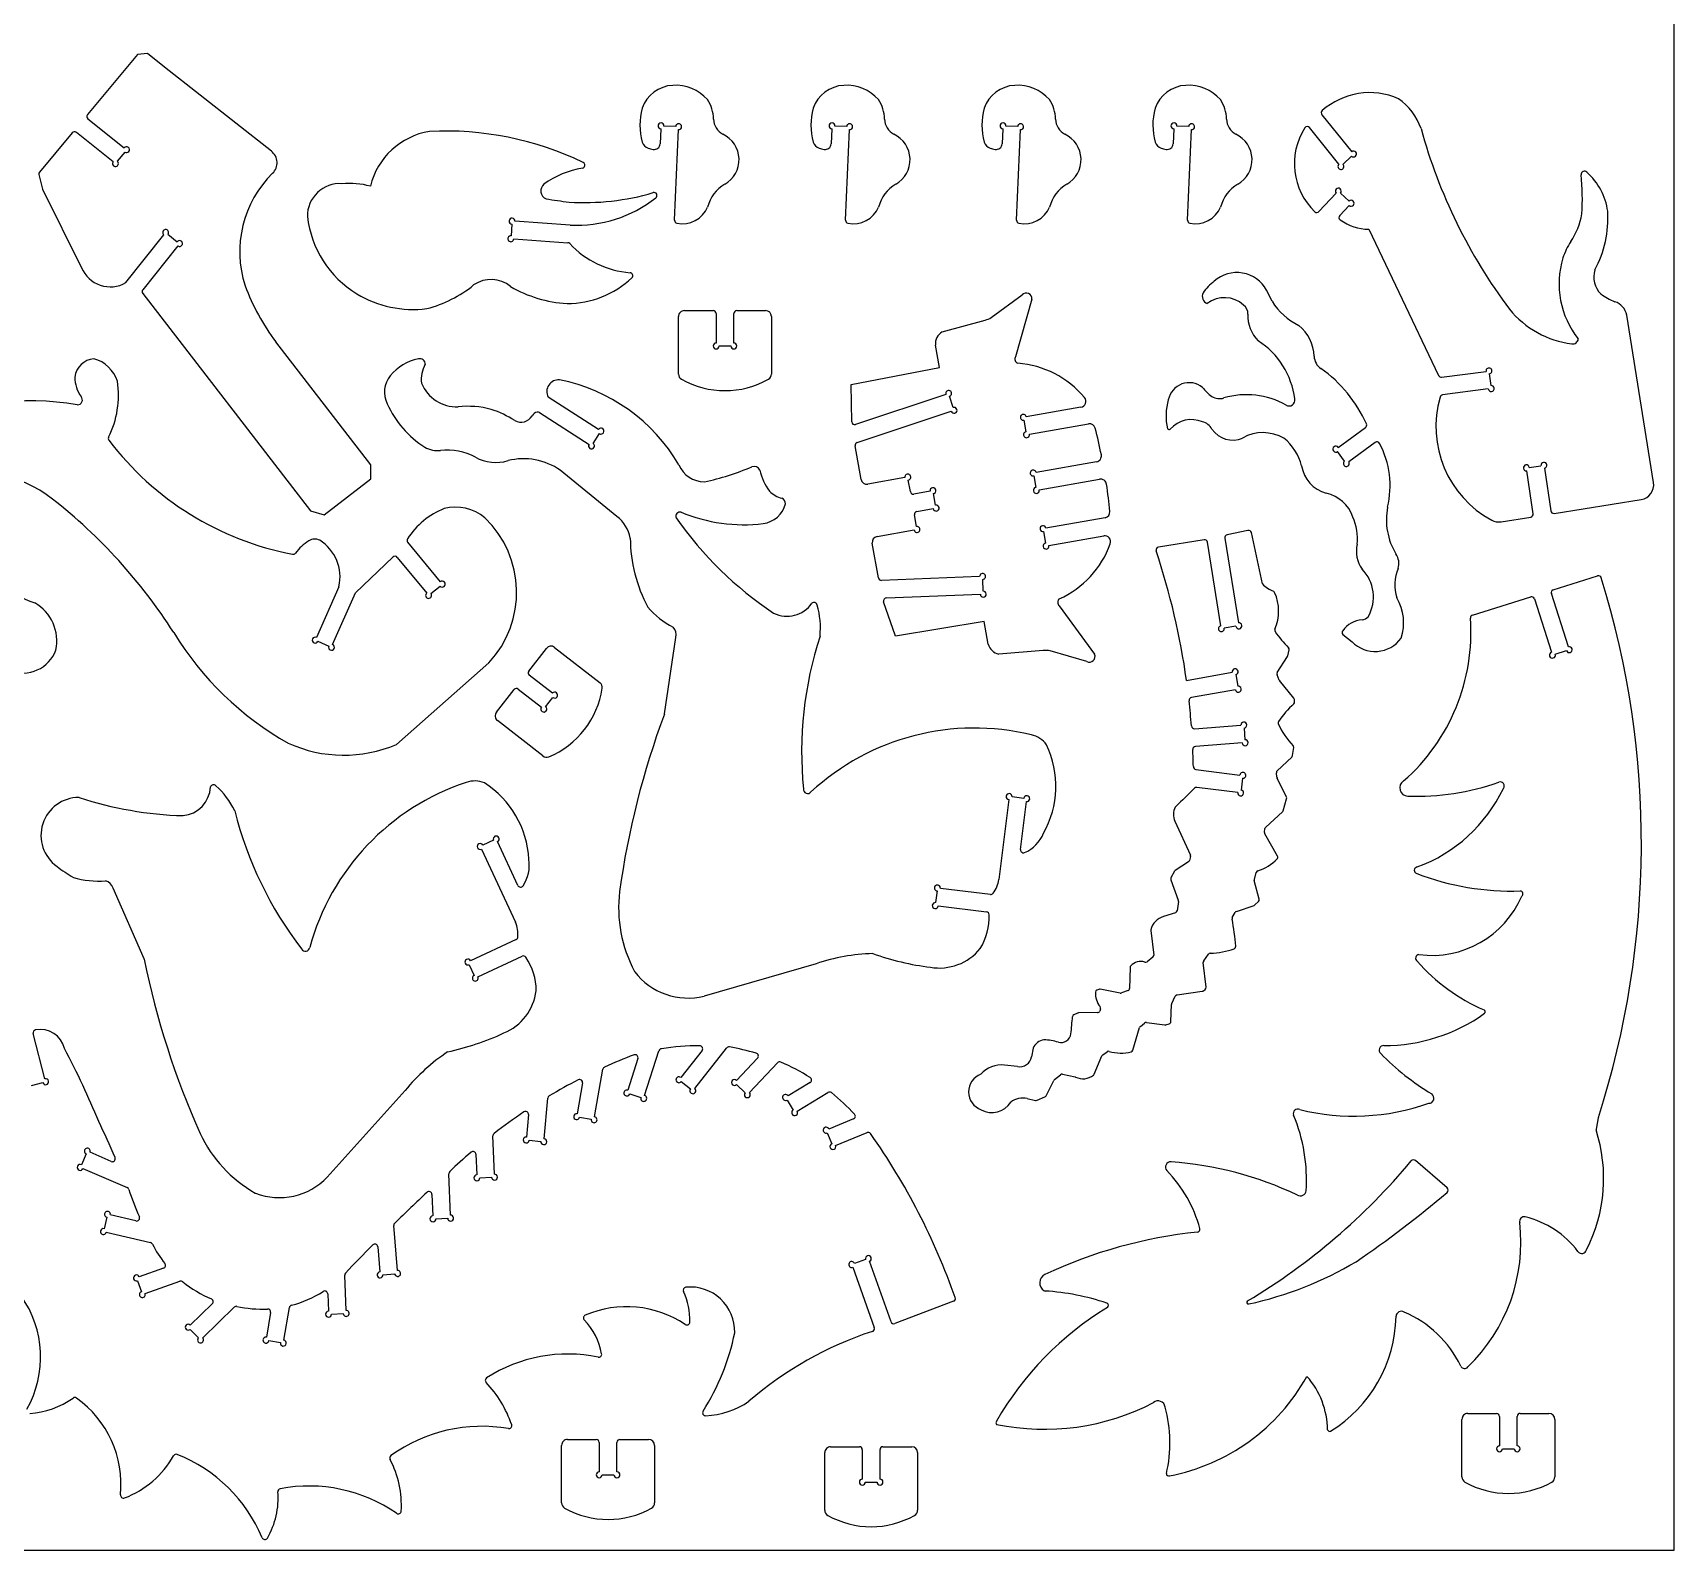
# Model space of a CAD drawing. Extents: x 0 to 14, y 0 to 10.
# Drawn here: x 8.45 to 14, y 0 to 5.14 of the extents above; entities that cross this region are included whole.
import ezdxf

# ---------------------------------------------------------------- set-up
doc = ezdxf.new("R2010")
doc.units = 0
doc.layers.add('WHITE', color=7, linetype='CONTINUOUS')

msp = doc.modelspace()

# ---------------------------------------------------------------- linework, layer by layer
at = {"layer": 'WHITE', "linetype": 'CONTINUOUS'}
for p, q in [((14.001084, 0.00004), (14.001084, 10.016726)), ((8.799509, 5.065487), (8.629592, 4.861263)), ((8.832669, 5.067885), (8.799509, 5.065487)), ((8.890445, 5.022481), (8.832669, 5.067885)), ((9.252654, 4.73764), (8.890445, 5.022481)), ((8.63105, 4.847044), (8.754428, 4.748812)), ((12.808667, 4.861131), (12.909463, 4.735819)), ((8.578413, 4.799751), (8.467948, 4.666984)), ((8.717056, 4.701872), (8.592329, 4.801179)), ((10.570886, 4.813056), (10.568674, 4.762463)), ((10.621275, 4.820862), (10.581313, 4.822609)), ((10.617426, 4.503872), (10.630828, 4.810435)), ((11.149713, 4.813056), (11.147501, 4.762463)), ((11.200102, 4.820862), (11.160141, 4.822609)), ((11.196253, 4.503872), (11.209656, 4.810435)), ((11.728541, 4.813056), (11.726329, 4.762463)), ((11.77893, 4.820862), (11.738968, 4.822609)), ((11.775081, 4.503872), (11.788484, 4.810435)), ((12.307368, 4.813056), (12.305157, 4.762463)), ((12.357758, 4.820862), (12.317796, 4.822609)), ((12.353909, 4.503872), (12.367311, 4.810435)), ((12.866481, 4.693525), (12.766964, 4.817246)), ((8.756023, 4.73476), (8.731108, 4.703467)), ((12.908602, 4.721013), (12.879876, 4.692747)), ((8.465931, 4.658173), (8.478138, 4.609125)), ((8.478138, 4.609125), (8.610346, 4.342705)), ((12.798655, 4.532831), (12.857275, 4.59513)), ((12.871411, 4.59556), (12.900542, 4.568149)), ((12.900972, 4.554014), (12.868879, 4.519906)), ((8.759464, 4.292368), (8.888486, 4.454417)), ((8.902538, 4.456012), (8.933831, 4.431097)), ((10.066486, 4.490905), (10.063726, 4.451)), ((10.264314, 4.487249), (10.077152, 4.500191)), ((12.967193, 4.473168), (13.068825, 4.260243)), ((8.935425, 4.417045), (8.816963, 4.268258)), ((10.073013, 4.440334), (10.256196, 4.427667)), ((8.816874, 4.255915), (9.385465, 3.520186)), ((11.689326, 4.17451), (11.793673, 4.250919)), ((11.827006, 4.236034), (11.771084, 4.041447)), ((12.639928, 4.229294), (12.621298, 4.26684)), ((13.068825, 4.260243), (13.203499, 3.977745)), ((10.63073, 3.982772), (10.630694, 4.177696)), ((10.650699, 4.1977), (10.747996, 4.197675)), ((10.757994, 4.187675), (10.757994, 4.08797)), ((10.817993, 4.08797), (10.817993, 4.187738)), ((10.827993, 4.197738), (10.925288, 4.197738)), ((10.945288, 4.177742), (10.945323, 3.982777)), ((13.931131, 3.615182), (13.841025, 4.182435)), ((11.522658, 4.125294), (11.668265, 4.165721)), ((9.589109, 3.675605), (9.267657, 4.091549)), ((10.767994, 4.07797), (10.807993, 4.07797)), ((11.513717, 4.004784), (11.500246, 4.081181)), ((11.21464, 3.947962), (11.513717, 4.004784)), ((11.21695, 3.821387), (11.21464, 3.947962)), ((13.213834, 3.972135), (13.364138, 3.99197)), ((13.375361, 3.983365), (13.380594, 3.943709)), ((10.360227, 3.795077), (10.189494, 3.905066)), ((11.535682, 3.914086), (11.230115, 3.812084)), ((11.560438, 3.869637), (11.548221, 3.90773)), ((13.371989, 3.932486), (13.21727, 3.912068)), ((10.159952, 3.852725), (10.327733, 3.744638)), ((11.23523, 3.750537), (11.554006, 3.856948)), ((11.993157, 3.870668), (11.807904, 3.838003)), ((10.341555, 3.747629), (10.363218, 3.781255)), ((11.799793, 3.826419), (11.806739, 3.787026)), ((11.818323, 3.778915), (12.018383, 3.814191)), ((12.863978, 3.734457), (12.956244, 3.801561)), ((11.248483, 3.626259), (11.228548, 3.739315)), ((12.989158, 3.751309), (12.899269, 3.685934)), ((9.589194, 3.628045), (9.589109, 3.675605)), ((12.045866, 3.685624), (11.841138, 3.649525)), ((12.885299, 3.688139), (12.861772, 3.720488)), ((13.51071, 3.666665), (13.550279, 3.672522)), ((9.431816, 3.505929), (9.589194, 3.628045)), ((10.422287, 3.500562), (10.230667, 3.657047)), ((11.397011, 3.632139), (11.271652, 3.610035)), ((11.415542, 3.584636), (11.408596, 3.624028)), ((11.833026, 3.637941), (11.839972, 3.598549)), ((11.851557, 3.590437), (12.056285, 3.626536)), ((13.523807, 3.509869), (13.502282, 3.655309)), ((13.561635, 3.664093), (13.583036, 3.519494)), ((11.482479, 3.586284), (11.427126, 3.576524)), ((11.50101, 3.53878), (11.494064, 3.578173)), ((13.594497, 3.511082), (13.889594, 3.557957)), ((9.385465, 3.520186), (9.431816, 3.505929)), ((11.436379, 3.466459), (11.429433, 3.505851)), ((11.437545, 3.517435), (11.492898, 3.527196)), ((11.302909, 3.43277), (11.428268, 3.454874)), ((11.86626, 3.449463), (11.873206, 3.410071)), ((12.074432, 3.496323), (11.874372, 3.461047)), ((12.558015, 3.453491), (12.487604, 3.438331)), ((12.607167, 3.271972), (12.569898, 3.445812)), ((13.414974, 3.482559), (13.515484, 3.498529)), ((9.824769, 3.279156), (9.714364, 3.413179)), ((11.307369, 3.292303), (11.286686, 3.409601)), ((11.884791, 3.401959), (12.070044, 3.434624)), ((12.409758, 3.42184), (12.2555, 3.396977)), ((12.466849, 3.130484), (12.421222, 3.413559)), ((12.479836, 3.426964), (12.526078, 3.14007)), ((9.53775, 3.24183), (9.664102, 3.36292)), ((9.678739, 3.362058), (9.778459, 3.241007)), ((11.650142, 3.297101), (11.317609, 3.284047)), ((11.66207, 3.24753), (11.660522, 3.2875)), ((13.591873, 3.252076), (13.741713, 3.298993)), ((9.481403, 3.262781), (9.405136, 3.09107)), ((9.45997, 3.066715), (9.53775, 3.24183)), ((9.792535, 3.239647), (9.823409, 3.26508)), ((11.334246, 3.224654), (11.652465, 3.237146)), ((13.318075, 3.166348), (13.515526, 3.228172)), ((13.643041, 3.058886), (13.585335, 3.23949)), ((11.364913, 3.095723), (11.32518, 3.211414)), ((11.919772, 3.198192), (12.038875, 3.034465)), ((13.52804, 3.221672), (13.585888, 3.040624)), ((11.665387, 3.144618), (11.364913, 3.095723)), ((11.678858, 3.068221), (11.665387, 3.144618)), ((12.517798, 3.1286), (12.478311, 3.122209)), ((9.410216, 3.077872), (9.446772, 3.061635)), ((10.21148, 3.057359), (10.365136, 2.937354)), ((10.583351, 2.832416), (10.621436, 3.091204)), ((12.879851, 3.101341), (12.910705, 3.076252)), ((9.988306, 3.004674), (9.676095, 2.728595)), ((10.123509, 2.97724), (10.183409, 3.05391)), ((11.865658, 3.046246), (11.715006, 3.034434)), ((12.012643, 3.009078), (11.888456, 3.04519)), ((12.657254, 2.971775), (12.692049, 3.026324)), ((12.693083, 3.028742), (12.697931, 3.048551)), ((13.598457, 3.034142), (13.636559, 3.046317)), ((10.203851, 2.90178), (10.125232, 2.963204)), ((12.350303, 2.94537), (12.505219, 2.972951)), ((12.516817, 2.964859), (12.523828, 2.925478)), ((12.66447, 2.946763), (12.656643, 2.964384)), ((12.713555, 2.884772), (12.66547, 2.944974)), ((10.014386, 2.837507), (10.074308, 2.914163)), ((10.088343, 2.915884), (10.166911, 2.8545)), ((12.515736, 2.91388), (12.367124, 2.887421)), ((10.180948, 2.856223), (10.205574, 2.887743)), ((12.71619, 2.872783), (12.715411, 2.880565)), ((10.171457, 2.689448), (10.017833, 2.809428)), ((12.377625, 2.781924), (12.534428, 2.793472)), ((12.545135, 2.784233), (12.548073, 2.744341)), ((12.538835, 2.733634), (12.380937, 2.722005)), ((12.657301, 2.639483), (12.706857, 2.685989)), ((12.709262, 2.69059), (12.713119, 2.717868)), ((12.382287, 2.643778), (12.531267, 2.625072)), ((12.539943, 2.613905), (12.53496, 2.574216)), ((12.656568, 2.61757), (12.654895, 2.63298)), ((12.688644, 2.550184), (12.657203, 2.614818)), ((12.523792, 2.56554), (12.385141, 2.582948)), ((11.748722, 2.54221), (11.715488, 2.271222)), ((11.799567, 2.546049), (11.759865, 2.550918)), ((11.788369, 2.372591), (11.808275, 2.534906)), ((12.677662, 2.503604), (12.689089, 2.544502)), ((12.311275, 2.468578), (12.363524, 2.353982)), ((12.618536, 2.448939), (12.675334, 2.499879)), ((10.004616, 2.404192), (9.968366, 2.387282)), ((10.087038, 2.251157), (10.017905, 2.399357)), ((12.614376, 2.430594), (12.615921, 2.44399)), ((12.658414, 2.350315), (12.615352, 2.425744)), ((9.963531, 2.373992), (10.078948, 2.126571)), ((12.363892, 2.348554), (12.360732, 2.335946)), ((12.309397, 2.299014), (12.297805, 2.277073)), ((12.357321, 2.331244), (12.312091, 2.301819)), ((12.579957, 2.271489), (12.585856, 2.294881)), ((8.821454, 2.002548), (8.716616, 2.242195)), ((11.505909, 2.232502), (11.501039, 2.192799)), ((11.686429, 2.220438), (11.517051, 2.24121)), ((12.297274, 2.270563), (12.322494, 2.200892)), ((12.596212, 2.204813), (12.579847, 2.267553)), ((11.509748, 2.181656), (11.673383, 2.161588)), ((12.32293, 2.197084), (12.318665, 2.165372)), ((12.519044, 2.163078), (12.579114, 2.183474)), ((12.581992, 2.185443), (12.593951, 2.197044)), ((12.313203, 2.158882), (12.272649, 2.145618)), ((12.505395, 2.142395), (12.514554, 2.159294)), ((10.081217, 2.068104), (9.926569, 1.995964)), ((12.229452, 2.097957), (12.23915, 2.015131)), ((9.951934, 1.941589), (10.101339, 2.011283)), ((12.236041, 2.007889), (12.216587, 1.992967)), ((12.408522, 1.995247), (12.424753, 2.017841)), ((9.921734, 1.982674), (9.938644, 1.946424)), ((11.096885, 1.985949), (10.717504, 1.876624)), ((12.159145, 1.973759), (12.157749, 1.902574)), ((12.416739, 1.90628), (12.406907, 1.989661)), ((12.053351, 1.89905), (12.047274, 1.896489)), ((12.126015, 1.886847), (12.057879, 1.899517)), ((12.15247, 1.895276), (12.130105, 1.887352)), ((12.318443, 1.880106), (12.403783, 1.892712)), ((12.40744, 1.894431), (12.413626, 1.899042)), ((12.297659, 1.789952), (12.299811, 1.848419)), ((12.300662, 1.851657), (12.312361, 1.875663)), ((11.981365, 1.818522), (11.969385, 1.813292)), ((12.049184, 1.820415), (11.984392, 1.81922)), ((12.059176, 1.833009), (12.05651, 1.825726)), ((12.194021, 1.773708), (12.208309, 1.785267)), ((12.214411, 1.787107), (12.27666, 1.778583)), ((12.280095, 1.778794), (12.292113, 1.782585)), ((8.486151, 1.595991), (8.446477, 1.749303)), ((12.168761, 1.692946), (12.191587, 1.769813)), ((10.516107, 1.539422), (10.564658, 1.691332)), ((10.710458, 1.692181), (10.638337, 1.600829)), ((10.68543, 1.56365), (10.793371, 1.700374)), ((11.831129, 1.699747), (11.825287, 1.67109)), ((12.037401, 1.611608), (12.064103, 1.673572)), ((12.066667, 1.676916), (12.081522, 1.687883)), ((10.346608, 1.467481), (10.374896, 1.628572)), ((10.493252, 1.665001), (10.458955, 1.557688)), ((10.898449, 1.666489), (10.826936, 1.590958)), ((10.870506, 1.549706), (10.965835, 1.650391)), ((11.778472, 1.637422), (11.734374, 1.642944)), ((11.930227, 1.611937), (11.972876, 1.602948)), ((8.440251, 1.573783), (8.478976, 1.583804)), ((9.705515, 1.556835), (9.441715, 1.263081)), ((10.305845, 1.582255), (10.287512, 1.477858)), ((10.63999, 1.586784), (10.671385, 1.561998)), ((10.827323, 1.576821), (10.856369, 1.54932)), ((11.076086, 1.583563), (11.001405, 1.538231)), ((11.874751, 1.538988), (11.901139, 1.591023)), ((11.903169, 1.593524), (11.923512, 1.610246)), ((10.175674, 1.393309), (10.18853, 1.530823)), ((10.465436, 1.545118), (10.503537, 1.532941)), ((10.998045, 1.524494), (11.018801, 1.4903)), ((11.032538, 1.486941), (11.136691, 1.550162)), ((11.811198, 1.529266), (11.83942, 1.523152)), ((11.844398, 1.523575), (11.87098, 1.535222)), ((10.123047, 1.474978), (10.115934, 1.398894)), ((10.295632, 1.466279), (10.335029, 1.459361)), ((11.223115, 1.460275), (11.139904, 1.42619)), ((13.74389, 1.463745), (13.737059, 1.425315)), ((10.007681, 1.2733), (10.002632, 1.403143)), ((11.13444, 1.413145), (11.149603, 1.376131)), ((11.162647, 1.370667), (11.268852, 1.414172)), ((8.625475, 1.34218), (8.60961, 1.305461)), ((8.710346, 1.316406), (8.63862, 1.347394)), ((9.94502, 1.340571), (9.947726, 1.270968)), ((10.12496, 1.388007), (10.164786, 1.384284)), ((8.614824, 1.292315), (8.764144, 1.227803)), ((13.232474, 1.226664), (13.125115, 1.319218)), ((9.858891, 1.134637), (9.853155, 1.274428)), ((9.958107, 1.261365), (9.998077, 1.262919)), ((9.795966, 1.204683), (9.798942, 1.132177)), ((8.695285, 1.127765), (8.68622, 1.088806)), ((8.794239, 1.115009), (8.707291, 1.135239)), ((9.809343, 1.122595), (9.84931, 1.124235)), ((8.693694, 1.0768), (8.843112, 1.042035)), ((9.679361, 0.946928), (9.666973, 1.099693)), ((9.61263, 1.027507), (9.619557, 0.942079)), ((8.88787, 0.954678), (8.80516, 0.925292)), ((11.220291, 0.958038), (11.293494, 0.753863)), ((11.263982, 0.984326), (11.226329, 0.970826)), ((11.350195, 0.773497), (11.276771, 0.978287)), ((8.799085, 0.912522), (8.812477, 0.87483)), ((8.825247, 0.868755), (8.943207, 0.910664)), ((9.505539, 0.811714), (9.500672, 0.931154)), ((9.630333, 0.93292), (9.670202, 0.936153)), ((9.05245, 0.83478), (8.978086, 0.762003)), ((9.443189, 0.868161), (9.445589, 0.80927)), ((11.561439, 0.842839), (11.363159, 0.767524)), ((9.020052, 0.719122), (9.12632, 0.823121)), ((9.249832, 0.805123), (9.235708, 0.721117)), ((9.294877, 0.711169), (9.313415, 0.821426)), ((9.455988, 0.799686), (9.495955, 0.801315)), ((8.977933, 0.747862), (9.005911, 0.719274)), ((9.243911, 0.709598), (9.283357, 0.702965)), ((13.302564, 0.463097), (13.399861, 0.463072)), ((13.409859, 0.453072), (13.409859, 0.353367)), ((13.469858, 0.353367), (13.469858, 0.453135)), ((13.479858, 0.463135), (13.577153, 0.463135)), ((13.282595, 0.248169), (13.282559, 0.443094)), ((13.597153, 0.443139), (13.597188, 0.248174)), ((10.235088, 0.160045), (10.235053, 0.354969)), ((10.255058, 0.374973), (10.352355, 0.374948)), ((10.362352, 0.364948), (10.362352, 0.265243)), ((10.422352, 0.265243), (10.422352, 0.365011)), ((10.432352, 0.375011), (10.529647, 0.375011)), ((10.549647, 0.355015), (10.549682, 0.16005)), ((11.145624, 0.350401), (11.242921, 0.350376)), ((11.252918, 0.340376), (11.252918, 0.240671)), ((11.312917, 0.240671), (11.312917, 0.340439)), ((11.322917, 0.350439), (11.420212, 0.350439)), ((13.419859, 0.343367), (13.459858, 0.343367)), ((11.125654, 0.135472), (11.125618, 0.330397)), ((11.440212, 0.330443), (11.440248, 0.135477)), ((10.372352, 0.255243), (10.412352, 0.255243)), ((11.262918, 0.230671), (11.302917, 0.230671)), ((0.001084, 0.00004), (14.001084, 0.00004))]:
    msp.add_line(p, q, dxfattribs=at)
for centre, radius, start, end in [((10.615861, 4.845752), 0.114728, 92.352707, 161.106639), ((10.622068, 4.820541), 0.140268, 40.725693, 94.463864), ((11.194689, 4.845752), 0.114728, 92.352707, 161.106639), ((11.200896, 4.820541), 0.140268, 40.725693, 94.463864), ((11.773516, 4.845752), 0.114728, 92.352707, 161.106639), ((11.779724, 4.820541), 0.140268, 40.725693, 94.463864), ((12.352344, 4.845752), 0.114728, 92.352707, 161.106639), ((12.358551, 4.820541), 0.140268, 40.725693, 94.463864), ((10.635904, 4.846875), 0.11313, -0.402575, 35.181139), ((11.214731, 4.846875), 0.11313, -0.402575, 35.181139), ((11.793559, 4.846875), 0.11313, -0.402575, 35.181139), ((12.372387, 4.846875), 0.11313, -0.402575, 35.181139), ((12.970623, 4.69298), 0.242784, 66.326778, 131.472648), ((12.945877, 4.744132), 0.210356, 19.431457, 54.475314), ((8.637279, 4.854867), 0.01, 140.239071, 231.473601), ((10.719043, 4.826772), 0.219043, 165.152211, 195.550826), ((10.811436, 4.849449), 0.062495, -176.910366, -119.463333), ((11.297871, 4.826772), 0.219043, 165.152211, 195.550826), ((11.390263, 4.849449), 0.062495, -176.910366, -119.463333), ((11.876698, 4.826772), 0.219043, 165.152211, 195.550826), ((11.969091, 4.849449), 0.062495, -176.910366, -119.463333), ((12.455526, 4.826772), 0.219043, 165.152211, 195.550826), ((12.547918, 4.849449), 0.062495, -176.910366, -119.463333), ((12.816459, 4.867398), 0.01, 131.472645, 218.811685), ((8.5861, 4.793356), 0.01, 51.473601, 140.239067), ((9.828028, 4.560452), 0.247326, 99.403367, 166.306915), ((9.841615, 3.731285), 1.074527, 64.2602, 92.880388), ((10.571322, 4.823046), 0.01, -2.503333, 267.496661), ((10.631265, 4.820425), 0.01, -92.503338, 177.496667), ((10.740338, 4.708628), 0.095369, -60.592735, 64.964387), ((11.15015, 4.823046), 0.01, -2.503333, 267.496661), ((11.210093, 4.820425), 0.01, -92.503338, 177.496667), ((11.319166, 4.708628), 0.095369, -60.592735, 64.964387), ((11.728978, 4.823046), 0.01, -2.503333, 267.496661), ((11.78892, 4.820425), 0.01, -92.503338, 177.496667), ((11.897993, 4.708628), 0.095369, -60.592735, 64.964387), ((12.307805, 4.823046), 0.01, -2.503333, 267.496661), ((12.367748, 4.820425), 0.01, -92.503338, 177.496667), ((12.476821, 4.708628), 0.095369, -60.592735, 64.964387), ((12.941658, 4.695079), 0.22618, 147.57962, 225.9577), ((12.759172, 4.810979), 0.01, 38.81169, 147.579617), ((14.90705, 5.297299), 1.82782, -164.671604, -143.192592), ((8.762252, 4.742583), 0.01, -128.526395, 141.473605), ((9.221746, 4.698337), 0.05, -45.458392, 51.818488), ((10.540011, 4.78005), 0.034169, -159.435991, -110.797183), ((10.581357, 4.919459), 0.179504, -107.333107, -101.817136), ((10.548693, 4.763336), 0.02, -101.817136, -2.503339), ((11.118838, 4.78005), 0.034169, -159.435991, -110.797183), ((11.160185, 4.919459), 0.179504, -107.333107, -101.817136), ((11.12752, 4.763336), 0.02, -101.817136, -2.503339), ((11.697666, 4.78005), 0.034169, -159.435991, -110.797183), ((11.739013, 4.919459), 0.179504, -107.333107, -101.817136), ((11.706348, 4.763336), 0.02, -101.817136, -2.503339), ((12.276493, 4.78005), 0.034169, -159.435991, -110.797183), ((12.31784, 4.919459), 0.179504, -107.333107, -101.817136), ((12.285176, 4.763336), 0.02, -101.817136, -2.503339), ((12.91573, 4.728026), 0.01, -135.462625, 128.811686), ((8.724879, 4.695644), 0.01, 141.473601, 411.473602), ((10.357941, 4.372527), 0.312218, 99.650794, 125.897397), ((10.303923, 4.690185), 0.01, -80.349211, 64.260209), ((12.872748, 4.685733), 0.01, 128.811693, 404.537375), ((13.697057, 4.658799), 0.011009, 41.518466, 185.45876), ((8.475635, 4.660588), 0.01, 140.239075, 193.975618), ((9.518594, 4.396701), 0.373205, 134.541607, 197.891361), ((9.48379, 4.518527), 0.109172, 85.929047, 181.414152), ((9.515199, 4.344195), 0.284215, 75.214449, 94.775031), ((10.194728, 4.603193), 0.02982, 131.736971, 245.184613), ((10.854238, 4.515078), 0.129236, 121.26462, 165.053716), ((11.433066, 4.515078), 0.129236, 121.26462, 165.053716), ((12.011893, 4.515078), 0.129236, 121.26462, 165.053716), ((12.590721, 4.515078), 0.129236, 121.26462, 165.053716), ((12.864128, 4.602413), 0.01, -43.257238, 226.742757), ((12.806321, 4.571695), 0.883975, -3.036375, 5.586723), ((13.566112, 4.506496), 0.211768, 7.483388, 48.908532), ((10.658694, 7.678663), 3.138911, -98.731156, -97.2953), ((10.312524, 5.384394), 0.820908, -93.661151, -73.539595), ((10.286164, 4.919359), 0.432663, -92.894707, -51.727053), ((10.547964, 4.58754), 0.01, -51.727052, 106.460402), ((12.907825, 4.561297), 0.01, -133.257238, 136.742757), ((9.725312, 4.556204), 0.352978, -173.432445, -121.360182), ((10.067176, 4.500881), 0.01, -3.955628, 266.044366), ((10.627416, 4.503435), 0.01, 177.496661, 258.923014), ((10.643467, 4.585419), 0.09354, -101.076986, -23.306216), ((11.206244, 4.503435), 0.01, 177.496661, 258.923014), ((11.222294, 4.585419), 0.09354, -101.076986, -23.306216), ((11.785071, 4.503435), 0.01, 177.496661, 258.923014), ((11.801122, 4.585419), 0.09354, -101.076986, -23.306216), ((12.363899, 4.503435), 0.01, 177.496661, 258.923014), ((12.379949, 4.585419), 0.09354, -101.076986, -23.306216), ((12.791372, 4.539683), 0.01, -134.042304, -43.257238), ((12.876161, 4.513053), 0.01, 136.742758, 234.422875), ((12.96935, 4.643327), 0.170173, -125.577128, -90.726121), ((13.456029, 4.565788), 0.236591, -34.603229, -9.959157), ((13.414995, 4.509252), 0.361934, -28.715824, 3.932829), ((8.894715, 4.46224), 0.01, -38.526403, 231.473597), ((10.063037, 4.441024), 0.01, 86.044366, 356.044366), ((8.941654, 4.424868), 0.01, -128.526403, 141.473601), ((10.255506, 4.417691), 0.01, 42.918107, 86.044371), ((10.490721, 4.636404), 0.311187, -137.081885, -94.427347), ((13.859175, 4.298876), 0.24699, 147.542128, 161.842849), ((8.706855, 4.382559), 0.104414, -157.561128, -59.744837), ((13.912444, 4.288274), 0.30098, 163.085186, 218.328472), ((13.809938, 4.311806), 0.08102, 163.102952, 225.006398), ((9.897331, 4.559797), 0.784694, -159.270381, -143.364182), ((9.674099, 4.608894), 0.417768, -75.468312, -50.954023), ((9.996273, 4.200679), 0.102455, 49.964926, 125.162564), ((10.280801, 4.657893), 0.437335, -119.993185, -93.606075), ((10.25238, 4.542831), 0.321409, -89.836955, -46.705727), ((10.465927, 4.316175), 0.01, -46.705727, 85.572653), ((12.53612, 4.170893), 0.155946, 126.021456, 146.21681), ((12.521047, 4.212732), 0.11392, 28.35657, 132.277419), ((8.824787, 4.26203), 0.01, 141.473602, 217.697806), ((9.732189, 4.56893), 0.367423, -121.243184, -82.692473), ((11.80781, 4.237811), 0.019279, -5.288456, 137.164451), ((12.429224, 4.24583), 0.025589, 152.598165, 249.359733), ((12.478708, 4.144595), 0.096934, 48.000587, 127.12423), ((12.83059, 4.349311), 0.225291, -147.810651, -116.312666), ((13.859928, 4.390281), 0.173035, -128.312712, -110.209186), ((13.779729, 4.168433), 0.062874, 12.866889, 71.043639), ((10.650694, 4.1777), 0.02, 89.985223, 180.010373), ((10.747994, 4.187675), 0.01, 0, 89.985223), ((10.827993, 4.187738), 0.01, 90, 180), ((10.925288, 4.177738), 0.02, 0.010376, 89.999997), ((11.659153, 4.217183), 0.052263, -79.959254, -54.735874), ((12.524271, 4.188699), 0.033951, -5.234009, 55.361357), ((12.673578, 4.178666), 0.115705, 176.563616, 226.027551), ((13.694669, 4.406003), 0.323374, -140.932881, -97.069081), ((11.547364, 4.084992), 0.047272, 121.50934, 184.624068), ((12.641991, 4.038289), 0.140608, 2.035405, 50.870407), ((10.757994, 4.07797), 0.01, 90, 360), ((10.817993, 4.07797), 0.01, 180, 450), ((12.444025, 3.864615), 0.27482, 7.064295, 57.114316), ((13.657629, 4.103706), 0.018821, -98.422409, -6.375413), ((8.658951, 3.962835), 0.072419, 95.674519, 172.635816), ((8.619555, 3.92172), 0.117681, 18.218061, 74.102376), ((9.777676, 3.880635), 0.155876, 100.123837, 141.784316), ((9.755609, 4.016983), 0.017913, -3.742414, 107.318718), ((9.858922, 3.965769), 0.099016, 149.640507, 188.133883), ((11.785239, 4.033947), 0.01602, 152.084895, 247.306767), ((11.756522, 3.697123), 0.322832, 39.651404, 85.996857), ((12.833496, 4.044204), 0.050994, -178.965313, -123.645001), ((12.539956, 3.626837), 0.459281, 24.010107, 54.717037), ((13.374053, 3.993279), 0.01, -82.48209, 187.517911), ((8.695684, 3.971383), 0.108558, 179.612381, 216.511337), ((8.416269, 3.911076), 0.318619, -26.438932, 8.561831), ((9.724684, 3.920941), 0.089313, 141.069576, 205.701167), ((9.879523, 3.999962), 0.128041, -157.885227, -87.824302), ((10.224454, 3.923678), 0.039606, 84.688647, 208.029006), ((10.109856, 3.369299), 0.605477, 30.383489, 78.736337), ((10.65073, 3.982775), 0.02, -179.989627, -119.378589), ((10.788029, 4.226655), 0.299872, -119.378589, -60.622383), ((10.925323, 3.982773), 0.02, -60.622383, 0.010376), ((12.359432, 3.881501), 0.072094, 51.199889, 168.532086), ((13.212526, 3.982049), 0.01, -154.511558, -82.482089), ((8.439501, 2.98492), 0.907337, 80.094562, 115.708956), ((8.596025, 3.895501), 0.016776, -91.509216, 42.308352), ((11.545167, 3.917252), 0.01, -72.218588, 198.459684), ((11.989684, 3.890365), 0.02, -80.000002, 39.651404), ((12.474375, 3.840979), 0.193534, 163.534496, 193.066323), ((12.520317, 4.026084), 0.145613, -142.621621, -125.308249), ((12.462766, 3.950585), 0.050848, -121.55583, -73.822414), ((12.554032, 3.643023), 0.269971, 60.434362, 106.593469), ((12.697677, 3.894328), 0.019513, -122.333507, 12.082852), ((13.554554, 3.804503), 0.359879, 163.793513, 241.59152), ((13.218578, 3.902154), 0.01, 97.51791, 163.793509), ((13.381903, 3.933795), 0.01, -172.48209, 97.51791), ((9.964724, 4.030459), 0.353143, -155.177804, -123.125503), ((9.916397, 3.556453), 0.317181, 75.338269, 95.792721), ((9.886604, 3.531892), 0.349216, 57.082276, 71.626691), ((10.097421, 3.863384), 0.043736, -118.755976, -30.663246), ((10.157676, 3.828962), 0.025674, 101.554017, 151.839246), ((10.154537, 3.844318), 0.01, 57.209775, 101.554017), ((11.563492, 3.860115), 0.01, -161.540305, 107.781418), ((11.798056, 3.836267), 0.01, 9.999996, 280.000001), ((10.368634, 3.789662), 0.01, -122.790218, 147.209782), ((11.226948, 3.821569), 0.01, -178.954632, -71.54031), ((11.808475, 3.777178), 0.01, 100.000001, 370.000002), ((12.021856, 3.794495), 0.02, 14.563784, 99.999998), ((10.430479, 3.381046), 1.664208, 11.374577, 14.563783), ((12.291085, 3.803233), 0.007967, -131.061773, -60.336383), ((12.367213, 3.732019), 0.096664, 67.328307, 138.310809), ((12.390589, 3.770526), 0.052556, 29.38687, 74.682353), ((12.506282, 3.843222), 0.08418, -146.136158, -66.182088), ((12.609842, 3.642372), 0.14204, 60.321923, 119.324339), ((12.950362, 3.809648), 0.01, -53.972193, 24.01011), ((8.710517, 3.76476), 0.01, 153.56107, 217.164803), ((9.515938, 4.375328), 1.02069, -142.835191, -100.825276), ((9.81593, 3.818238), 0.094497, -117.880339, -84.599581), ((9.84786, 3.524187), 0.201297, 61.647477, 96.571569), ((10.33614, 3.739222), 0.01, 147.209782, 417.209782), ((11.238397, 3.741051), 0.01, 108.459688, 190.000001), ((12.568082, 3.628487), 0.177236, 14.333075, 50.771193), ((12.855891, 3.728576), 0.01, 36.027811, 306.027807), ((12.99504, 3.743222), 0.01, 28.035902, 126.027815), ((12.735071, 3.604785), 0.304531, -13.813658, 28.035907), ((10.012801, 3.827571), 0.144028, -118.781739, -73.399433), ((10.10634, 3.477719), 0.21821, 55.266618, 103.891906), ((10.719042, 3.71202), 0.094215, -157.21987, -90.301096), ((10.540093, 4.457705), 0.858648, -78.004703, -66.756287), ((10.886121, 3.64834), 0.021633, 24.762027, 109.35359), ((12.042393, 3.705321), 0.02, -79.999999, 11.374577), ((12.853849, 3.690941), 0.115551, -170.748044, -105.381111), ((12.891181, 3.680052), 0.01, 126.027804, 396.027817), ((13.500818, 3.665201), 0.01, 8.418677, 278.418672), ((13.560171, 3.673986), 0.01, -81.581328, 188.418665), ((8.239905, 3.205985), 0.44606, 52.435758, 105.837039), ((11.096989, 3.702688), 0.196514, -166.676109, -143.638684), ((11.268179, 3.629731), 0.02, -169.999999, -79.999999), ((11.406859, 3.633876), 0.01, -79.999999, 190.000002), ((11.83129, 3.647789), 0.01, 9.999995, 280.000001), ((12.059758, 3.60684), 0.02, 8.625426, 100.000001), ((13.88175, 3.607338), 0.05, -80.974142, 9.025858), ((7.386276, 2.126141), 1.822527, 32.589216, 51.859853), ((11.00699, 3.656174), 0.097763, -134.278315, -105.806012), ((10.974416, 3.544658), 0.018435, -3.782909, 71.184583), ((11.42539, 3.586372), 0.01, -169.999999, -80.000005), ((11.492327, 3.588021), 0.01, -79.999998, 189.999995), ((11.841709, 3.5887), 0.01, 100.000002, 369.999996), ((10.434145, 3.360251), 1.664208, 5.436217, 8.625423), ((12.794932, 3.456917), 0.125829, 19.390537, 77.017566), ((9.937646, 3.280333), 0.266603, 112.055114, 147.146945), ((9.875823, 3.378514), 0.153757, 49.788501, 104.418662), ((10.348902, 3.404754), 0.120684, 10.799778, 52.549856), ((10.635878, 3.501356), 0.014249, 75.910703, 203.957094), ((10.851207, 4.021361), 0.548734, -112.711431, -83.045716), ((10.905311, 3.56624), 0.090421, -82.159391, -14.604116), ((11.439281, 3.507587), 0.01, 100.000002, 190.000001), ((11.502746, 3.528932), 0.01, -169.999999, 100.000001), ((12.070959, 3.51602), 0.02, -79.999999, 5.436217), ((13.254321, 3.490294), 0.227397, 169.413138, 210.901646), ((13.513915, 3.508405), 0.01, -80.971664, 8.41867), ((13.592928, 3.520958), 0.01, -171.581335, -80.974143), ((9.733429, 3.243624), 0.34937, -43.152751, 46.234771), ((11.644713, 4.211729), 1.247827, -144.975644, -123.688133), ((11.438116, 3.456611), 0.01, -170.000004, 100.000001), ((11.864524, 3.459311), 0.01, 10.000001, 280.000001), ((12.56012, 3.443715), 0.01, 12.100261, 102.151079), ((12.750162, 3.426345), 0.178757, -6.438768, 23.874132), ((13.407128, 3.53194), 0.05, -118.408481, -80.971666), ((9.480856, 3.262888), 0.185656, 123.253977, 142.267939), ((9.399055, 3.388237), 0.035979, 61.849321, 123.779074), ((9.338621, 3.29558), 0.146501, -12.937196, 58.103781), ((9.722082, 3.419537), 0.01, 147.146945, 219.48101), ((10.97311, 3.431044), 0.505675, -179.583348, -151.935646), ((11.306382, 3.413074), 0.02, 100.000001, 190.000001), ((11.874943, 3.400222), 0.01, 100.000002, 369.999996), ((11.788323, 3.516769), 0.322832, -65.996857, -19.651404), ((12.073517, 3.414928), 0.02, -19.651402, 99.999998), ((12.257092, 3.387104), 0.01, 99.156251, 198.410199), ((12.41135, 3.411968), 0.01, 9.156251, 99.156244), ((12.489709, 3.428555), 0.01, 102.151086, 189.156239), ((13.032238, 3.383543), 0.106896, 167.709087, 214.879998), ((9.326115, 3.382624), 0.01, -100.825281, -37.73207), ((9.671021, 3.3557), 0.01, 39.481007, 133.781609), ((9.903693, 2.603768), 2.470343, 7.94841, 18.410195), ((13.010594, 3.340596), 0.058705, -15.949745, 34.10369), ((8.527223, 3.451178), 0.254354, -138.719952, -107.277991), ((9.831127, 3.271438), 0.01, -140.518986, 129.481007), ((11.317217, 3.294039), 0.01, -169.999998, -87.752025), ((11.660135, 3.297493), 0.01, -87.781406, 182.247969), ((12.849675, 3.228331), 0.13361, -30.20571, 44.761212), ((13.196171, 3.268306), 0.140815, 156.496495, 197.90481), ((13.744701, 3.289449), 0.01, 17.196586, 107.385799), ((10.851962, 2.394186), 3.038107, -17.80066, 17.196581), ((9.784817, 3.233289), 0.01, 129.481007, 399.481011), ((11.334638, 3.214662), 0.01, 92.247975, 198.954633), ((11.662457, 3.237538), 0.01, -177.752031, 92.218588), ((12.693347, 3.361305), 0.124127, -133.970987, -113.081892), ((12.641343, 3.23985), 0.007997, 22.962927, 65.304318), ((12.505887, 3.179773), 0.156176, -23.14821, 23.869117), ((12.921754, 3.141124), 0.163572, -18.697686, 30.854809), ((13.518514, 3.218628), 0.01, 17.719644, 107.385797), ((13.594861, 3.242533), 0.01, 107.385801, 197.719638), ((8.37823, 3.079841), 0.147975, -12.496754, 60.241379), ((10.741177, 3.377141), 0.282441, -139.348508, -117.042555), ((10.998348, 3.264734), 0.102115, -116.629492, -34.594621), ((11.089461, 3.198323), 0.010994, 11.8493, 129.909969), ((10.823902, 3.122226), 0.287214, -5.444354, 15.831553), ((11.930509, 3.210081), 0.01602, 132.693237, 227.915101), ((10.585386, 3.100391), 0.037202, -14.29733, 42.614294), ((12.46844, 3.120611), 0.01, 99.156246, 369.193308), ((12.527669, 3.130197), 0.01, -170.806691, 99.156245), ((12.656899, 3.115185), 0.008068, 156.685041, 214.785417), ((12.884871, 3.107532), 0.00797, 133.79392, 230.96859), ((12.948557, 3.067276), 0.083101, 92.396174, 146.382084), ((12.941263, 3.18142), 0.031349, -83.002706, -40.378553), ((12.645928, 3.106823), 0.666983, -48.815485, 4.233975), ((13.321064, 3.156805), 0.01, 107.385797, 184.233982), ((9.837901, 3.667493), 1.073511, -148.574533, -119.466434), ((9.401077, 3.081931), 0.01, 66.051151, 336.051146), ((9.455911, 3.057576), 0.01, 156.051154, 426.051151), ((10.19917, 3.041597), 0.02, 52.010377, 141.999995), ((12.311107, 2.702935), 1.26364, 161.925889, 185.668806), ((11.724438, 3.080755), 0.047272, -164.624068, -101.509339), ((12.965545, 3.327239), 0.382539, -145.502958, -134.847236), ((12.690127, 3.050343), 0.008007, -12.932484, 45.181852), ((12.988508, 3.151759), 0.108419, -135.858268, -35.573151), ((13.646085, 3.04936), 0.01, -162.280367, 107.719633), ((8.410498, 3.089655), 0.119746, -110.469724, -20.44738), ((11.874697, 2.994771), 0.052263, 74.735873, 99.959254), ((12.021444, 3.02623), 0.019279, -117.164448, 25.288455), ((12.685308, 3.030637), 0.008003, -32.609996, -13.698681), ((13.588932, 3.031099), 0.01, 107.71964, 377.719638), ((10.131389, 2.971084), 0.01, 141.999997, 232.000005), ((12.515064, 2.974704), 0.01, -79.904908, 190.095082), ((12.664025, 2.967494), 0.00801, 147.692174, 202.844188), ((12.671851, 2.949717), 0.007951, -158.191628, -143.375545), ((10.082186, 2.908004), 0.01, 51.999997, 141.985221), ((10.076117, 2.963551), 0.299872, -67.378589, -8.622383), ((10.211731, 2.895624), 0.01, -127.999998, 141.999997), ((10.352826, 2.921592), 0.02, -8.622384, 52.010375), ((12.525581, 2.915633), 0.01, -169.904907, 100.095088), ((10.030143, 2.82519), 0.02, 141.985223, 232.010373), ((10.174792, 2.848343), 0.01, 141.999997, 411.999997), ((12.368877, 2.877576), 0.01, 100.095087, 186.337873), ((9.903693, 2.603768), 2.470343, 4.349947, 6.337877), ((12.94135, 2.614249), 0.339443, 132.146647, 145.526679), ((12.707412, 2.879549), 0.008063, 7.236565, 40.370087), ((12.708318, 2.871855), 0.007926, -48.469091, 6.719747), ((13.235574, 1.841378), 2.831263, 159.543903, 172.100354), ((10.575549, 2.834101), 0.007982, -23.838918, -12.190008), ((11.631911, 1.970018), 0.814062, 76.275736, 132.770232), ((12.376891, 2.791897), 0.01, -175.650052, -85.787976), ((12.544401, 2.794206), 0.01, -85.787981, 184.212019), ((12.668084, 2.801891), 0.007956, 145.640867, 204.764296), ((12.909248, 2.912432), 0.273247, -155.370998, -136.499709), ((9.497787, 3.146445), 0.454305, -114.439604, -66.890785), ((11.806136, 2.675708), 0.087205, 36.302627, 77.475218), ((11.57888, 2.587006), 0.328967, -28.992751, 25.250822), ((12.548808, 2.734368), 0.01, -175.787981, 94.212013), ((12.705336, 2.718941), 0.007857, -7.845298, 43.410973), ((10.183767, 2.70521), 0.02, -127.989625, -67.378589), ((12.381672, 2.712032), 0.01, 94.212024, 182.501698), ((9.903693, 2.603768), 2.470343, 1.153508, 2.501697), ((12.701311, 2.691818), 0.008045, -46.427027, -8.775559), ((12.383533, 2.6537), 0.01, -178.846489, -97.15637), ((12.541189, 2.623827), 0.01, -97.156364, 172.843636), ((12.662868, 2.633727), 0.008008, 134.039679, 185.351229), ((12.664453, 2.617941), 0.007894, -177.304839, -156.695156), ((8.944298, 2.589089), 0.102115, -84.629492, -2.594621), ((9.056759, 2.581053), 0.010994, 43.849297, 161.909968), ((8.871877, 2.375794), 0.287214, 26.555646, 47.831553), ((10.167685, 1.826846), 0.814062, 108.275736, 164.770232), ((9.941477, 2.51763), 0.087205, 68.302627, 109.475218), ((9.795759, 2.321979), 0.328967, 3.007249, 57.250822), ((11.068129, 2.577098), 0.014518, 175.982077, 319.175576), ((11.749939, 2.552136), 0.01, -6.9918, 263.0082), ((20.077223, -5.321361), 11.033096, 134.261008, 134.7209), ((12.383895, 2.573026), 0.01, 82.843636, 134.261004), ((12.533714, 2.564294), 0.01, 172.843642, 442.84363), ((13.099626, 2.581371), 0.027601, 121.688913, 268.847451), ((13.127969, 3.401419), 0.848137, -91.952601, -70.751835), ((12.950289, 2.80506), 0.523642, -69.816168, -25.490201), ((13.412377, 2.588084), 0.013496, -38.368169, 110.883529), ((8.601242, 2.420537), 0.128604, 89.935963, 234.69558), ((8.990616, 3.734709), 1.247827, -108.175377, -91.688133), ((10.355289, 2.808314), 1.26364, -166.074111, -142.331194), ((11.809493, 2.544832), 0.01, -96.9918, 173.008199), ((12.360637, 2.491348), 0.05436, 153.005952, 204.763472), ((12.319342, 2.5124), 0.00801, 134.359616, 153.110088), ((12.669893, 2.505869), 0.008092, -47.751185, -16.249004), ((12.681479, 2.546764), 0.00794, -16.558853, 25.510974), ((12.623776, 2.443004), 0.007917, 131.441509, 172.846298), ((9.959303, 2.383055), 0.01, 25.008196, 295.008196), ((10.013678, 2.40842), 0.01, -64.991804, 205.008194), ((11.749875, 2.478142), 0.127235, -65.605777, -23.426954), ((12.622273, 2.42966), 0.007952, 173.250121, 209.504361), ((9.99846, 2.320271), 0.127235, -33.605777, 8.573046), ((11.798295, 2.371373), 0.01, 173.008194, 294.394228), ((12.352869, 2.338062), 0.008143, -56.856652, -15.060697), ((12.356163, 2.350757), 0.008037, -15.908713, 23.653601), ((12.54597, 2.448537), 0.154842, -73.003679, -44.111371), ((12.651484, 2.346373), 0.007973, -44.762925, 29.631339), ((8.834764, 2.716755), 0.505675, -127.50144, -119.935646), ((8.666638, 2.548137), 0.282441, -107.348508, -85.042555), ((12.316292, 2.295089), 0.007934, 121.966488, 150.34739), ((12.593539, 2.292854), 0.007946, 106.876982, 165.224136), ((13.13246, 2.302452), 0.011222, 97.666528, 254.795685), ((13.45156, 3.132898), 0.900809, -110.947044, -88.169337), ((8.681175, 2.230883), 0.037202, 17.70267, 74.614294), ((10.096101, 2.255384), 0.01, -154.991804, -33.605774), ((10.884886, 2.176009), 0.456968, 173.15112, 208.195082), ((11.507126, 2.242428), 0.01, -6.991806, 263.0082), ((11.687646, 2.230364), 0.01, -96.991805, -34.868949), ((11.596185, 2.294094), 0.121475, -34.868945, -10.852602), ((12.304883, 2.273218), 0.008059, 151.427677, 199.240112), ((12.587659, 2.269303), 0.008007, 164.156507, 192.626959), ((13.478976, 2.222789), 0.009854, -51.192975, 82.056568), ((11.499822, 2.182874), 0.01, 83.008199, 353.008194), ((12.314864, 2.198091), 0.008129, -7.117272, 20.15707), ((12.576221, 2.190791), 0.007868, -68.433648, -42.82498), ((12.588589, 2.202818), 0.00788, -47.119846, 14.663822), ((13.180265, 2.345847), 0.331734, -97.518268, -23.20984), ((9.965654, 2.082746), 0.121475, -2.868944, 21.147399), ((11.484152, 2.143141), 0.198206, -32.242622, 2.595225), ((11.672166, 2.151663), 0.01, 2.595223, 83.008194), ((12.289398, 2.086472), 0.061472, 105.810454, 166.430293), ((12.310686, 2.166544), 0.008065, -71.815977, -8.354377), ((12.512397, 2.138635), 0.007947, 151.761435, 191.891075), ((11.673209, 1.979421), 0.846212, 4.44825, 10.731927), ((12.521462, 2.155652), 0.00781, 108.04193, 152.201168), ((10.076989, 2.077167), 0.01, -64.991804, -2.868944), ((12.237349, 2.098924), 0.007955, 165.654819, 186.980101), ((8.813945, 1.999843), 0.007982, 8.161083, 19.809997), ((11.595837, 2.567565), 2.831263, -168.456097, -155.899646), ((9.367867, 2.042919), 0.014518, -152.017921, -8.824424), ((9.917506, 1.991736), 0.01, 25.008202, 295.008196), ((10.105566, 2.002221), 0.01, 34.595223, 115.008196), ((9.950638, 1.895362), 0.198206, -0.242622, 34.595225), ((11.308409, 1.36283), 0.658042, 91.776593, 108.750293), ((11.594934, 2.875821), 0.90867, -109.741376, -97.051851), ((11.513553, 2.149307), 0.177861, -99.767646, -38.991245), ((12.231097, 2.0143), 0.008096, -52.355468, 5.89625), ((12.431342, 2.013277), 0.008015, 93.128507, 145.287263), ((12.420993, 2.289554), 0.268457, -87.884079, -70.231303), ((12.508913, 2.04437), 0.007988, -68.881298, 4.895848), ((13.137737, 2.004965), 0.012032, 94.175533, 237.668297), ((9.942871, 1.937361), 0.01, 115.008199, 385.008202), ((10.489539, 1.963323), 0.008069, -156.477083, -148.179093), ((10.66243, 2.095396), 0.225598, -142.821968, -75.869821), ((12.167078, 1.973698), 0.007934, 136.077015, 179.562969), ((12.195655, 1.945526), 0.048062, 73.417119, 135.519102), ((12.211629, 1.999352), 0.008084, -106.206541, -52.171324), ((12.414757, 1.990418), 0.007886, 142.244047, 185.506161), ((13.605737, 2.407552), 0.628851, -138.977111, -113.2643), ((9.972303, 1.916172), 0.177861, -67.767646, -6.991245), ((12.112813, 1.885036), 0.07064, 176.221732, 218.91011), ((12.050219, 1.889146), 0.007911, 111.850914, 176.053186), ((12.056405, 1.891617), 0.008036, 79.425975, 112.335036), ((12.149677, 1.902855), 0.008077, -69.764514, -1.987475), ((12.402326, 1.90056), 0.007982, -79.479424, -50.160813), ((12.408683, 1.905457), 0.008098, -52.38584, 5.829326), ((12.051614, 1.83564), 0.008007, -19.182023, 38.895976), ((12.127125, 1.89467), 0.007901, -98.073213, -67.841253), ((12.307845, 1.84804), 0.008043, 153.270681, 177.294006), ((12.319563, 1.872188), 0.007996, 98.047335, 154.237187), ((5.07788, 2.429432), 6.91476, -5.651233, -5.167241), ((11.972537, 1.805901), 0.008035, 113.101308, 174.535084), ((11.984657, 1.811166), 0.008059, 91.886961, 114.113039), ((12.049003, 1.828373), 0.00796, -88.7003, -19.422144), ((12.213465, 1.779204), 0.00796, 83.178654, 130.378738), ((12.277905, 1.78638), 0.007896, -99.073547, -73.897017), ((12.2896, 1.790248), 0.008065, -71.845541, -2.104003), ((13.018059, 2.295416), 0.58678, -89.973386, -54.411073), ((13.353166, 1.823038), 0.007983, -36.954425, 58.326572), ((8.456158, 1.751808), 0.01, 101.034813, 194.508787), ((8.470444, 1.67855), 0.084638, 14.04685, 101.034815), ((9.656324, 2.575415), 0.90867, -77.741376, -65.051851), ((11.872441, 1.684103), 0.044175, 96.046165, 159.259421), ((11.866697, 1.571704), 0.156332, 71.346365, 89.599886), ((11.924952, 1.753223), 0.034404, -103.879366, -7.863954), ((12.19924, 1.767739), 0.007928, 131.162483, 164.837471), ((2.121719, -1.575507), 7.216551, 25.883429, 26.985338), ((10.2151, 1.140491), 0.658042, 123.776593, 140.750293), ((11.147302, -0.065567), 1.866271, 110.945344, 114.255098), ((10.483727, 1.668045), 0.01, -17.723971, 110.94535), ((10.574183, 1.688288), 0.01, 98.282793, 162.27604), ((10.71454, 0.724151), 0.984299, 90.701637, 98.282794), ((10.702609, 1.698378), 0.01, -38.290456, 90.701639), ((10.80122, 1.694178), 0.01, 80.572869, 141.709543), ((10.680739, 0.968545), 0.745567, 73.375145, 80.57288), ((10.891188, 1.673364), 0.01, -43.434947, 73.375142), ((11.785668, 1.676798), 0.040028, -100.356485, -8.198654), ((12.07145, 1.670593), 0.007928, 127.102494, 157.929476), ((12.086273, 1.681436), 0.008008, 72.820693, 126.381636), ((12.128837, 1.82198), 0.13884, -106.830381, -75.662928), ((12.16112, 1.695128), 0.007946, -74.693819, -15.939131), ((13.017417, 1.693486), 0.015178, 86.544918, 230.390408), ((13.646748, 2.310375), 0.896352, -135.471247, -121.357796), ((10.384746, 1.626842), 0.01, 114.255092, 170.040245), ((10.973097, 1.643516), 0.01, 66.580598, 136.565045), ((10.680739, 0.968545), 0.745567, 57.966307, 66.580597), ((11.677083, 1.551848), 0.064223, 110.675686, 250.055916), ((11.724462, 1.549893), 0.093578, 83.919816, 138.471345), ((11.928612, 1.604168), 0.007934, 78.260543, 130.005178), ((12.030066, 1.614919), 0.008048, -51.721964, -24.298029), ((8.488657, 1.58631), 0.01, -165.491213, 104.508783), ((-233.442716, -106.300968), 265.007172, 23.962728, 24.020747), ((11.147302, -0.065567), 1.866271, 117.297511, 120.739837), ((10.295995, 1.583984), 0.01, -9.959745, 117.297517), ((10.455911, 1.548162), 0.01, 72.276031, 342.276035), ((10.632141, 1.592981), 0.01, 51.709548, 321.709552), ((10.679234, 1.555802), 0.01, 141.709553, 411.709549), ((10.820061, 1.583697), 0.01, 46.565053, 316.565049), ((11.070897, 1.592112), 0.01, -58.741892, 57.96631), ((11.908248, 1.587327), 0.008012, 129.336684, 152.528044), ((11.971003, 1.595119), 0.008049, 62.076093, 76.545588), ((11.999935, 1.652508), 0.056222, -116.587395, -51.347753), ((10.198486, 1.529892), 0.01, 120.739835, 174.659011), ((10.513063, 1.529896), 0.01, 162.276029, 432.276036), ((10.86363, 1.542445), 0.01, 136.565049, 406.565049), ((10.992856, 1.533042), 0.01, 31.25811, 301.258113), ((11.14188, 1.541614), 0.01, 51.176851, 121.258113), ((10.680739, 0.968545), 0.745567, 42.928541, 51.176853), ((11.691645, 1.557695), 0.075596, -118.843697, -32.655416), ((11.796122, 1.464847), 0.066159, 76.828288, 128.108254), ((11.841263, 1.530964), 0.008026, -103.276508, -67.010944), ((11.867461, 1.542517), 0.008099, -64.244933, -25.831783), ((12.916752, 2.233949), 0.763977, -103.832458, -70.612193), ((13.170477, 1.530647), 0.017353, -90.379003, 55.505347), ((11.147302, -0.065567), 1.866271, 123.858551, 127.681168), ((10.11309, 1.475909), 0.01, -5.340983, 123.858546), ((10.285783, 1.468009), 0.01, 80.040255, 350.040252), ((10.344879, 1.457632), 0.01, 170.040251, 440.040252), ((11.02399, 1.481752), 0.01, 121.258116, 391.258113), ((11.219324, 1.469529), 0.01, -67.724536, 42.928542), ((12.726856, 1.47879), 0.015177, 61.499306, 202.333131), ((12.193951, 1.255761), 0.562516, -3.994686, 22.720269), ((13.751519, 1.4614), 0.007981, 149.775, 162.912341), ((9.425014, 1.605673), 0.456968, -154.84888, -119.804918), ((10.012625, 1.403531), 0.01, 127.681157, 182.226633), ((10.115003, 1.388938), 0.01, 84.659017, 354.659017), ((10.174743, 1.383353), 0.01, 174.659011, 444.659011), ((11.13065, 1.422399), 0.01, 22.275456, 292.275456), ((11.272643, 1.404918), 0.01, 35.168521, 112.275456), ((9.416391, 0.097004), 2.280751, 19.424828, 35.168519), ((13.227844, 1.259718), 0.534627, -26.964538, 17.781455), ((13.744968, 1.423711), 0.00807, 168.540848, 185.158094), ((8.629441, 1.35136), 0.01, -23.366254, 246.633753), ((11.147302, -0.065567), 1.866271, 130.77345, 133.772215), ((9.935027, 1.340183), 0.01, 2.226633, 130.77345), ((11.153393, 1.366877), 0.01, 112.275456, 382.275451), ((8.605644, 1.296281), 0.01, 66.633751, 336.633746), ((8.714312, 1.325586), 0.01, -113.366254, 23.962728), ((9.863146, 1.274838), 0.01, 133.772203, 182.349877), ((12.297425, 1.297156), 0.01824, 87.357198, 219.568329), ((11.962319, 0.971272), 0.449257, 15.281004, 44.38858), ((12.210632, 0.116634), 1.201941, 64.636357, 85.818826), ((11.438664, 2.711499), 2.176717, -59.084022, -39.803967), ((13.118586, 1.311644), 0.01, 49.235191, 140.196037), ((8.760178, 1.218623), 0.01, 18.913863, 66.633746), ((9.279078, 1.419425), 0.225598, -110.821968, -43.869821), ((9.948114, 1.260976), 0.01, 92.226639, 362.226633), ((10.008069, 1.263307), 0.01, -177.773367, 92.226633), ((13.225945, 1.21909), 0.01, -49.65634, 49.235191), ((9.977481, 1.635728), 1.27678, -161.086134, -156.603049), ((9.202446, 1.215803), 0.008069, -124.47708, -116.179092), ((13.820865, -3.144402), 5.942227, 132.856507, 134.310355), ((9.785975, 1.204273), 0.01, 2.349877, 132.856508), ((12.73569, 1.219491), 0.019628, -121.28593, -8.546699), ((10.859664, 4.005006), 3.665217, -55.704663, -49.656338), ((8.697551, 1.137505), 0.01, -13.097946, 256.90206), ((8.796505, 1.124749), 0.01, -103.09793, 23.396945), ((9.799352, 1.122185), 0.01, 92.349878, 362.349872), ((9.859301, 1.124645), 0.01, -177.650128, 92.349871), ((13.493267, 1.113645), 0.01543, 75.131617, 195.797178), ((13.421445, 0.819273), 0.318434, 37.182579, 76.232521), ((8.683954, 1.079066), 0.01, 76.902065, 346.902063), ((9.67694, 1.100501), 0.01, 134.310354, 184.636063), ((12.55268, -0.518186), 1.603852, 95.926463, 115.166493), ((12.386047, 1.08704), 0.01, -84.073539, 15.281008), ((12.895151, 1.043108), 0.587029, -46.006145, 6.488493), ((8.840846, 1.032295), 0.01, 26.907285, 76.902059), ((9.202446, 1.215803), 0.395499, -153.092722, -141.631147), ((13.820865, -3.144402), 5.942227, 135.321689, 136.599944), ((9.602662, 1.026699), 0.01, 4.636069, 135.321689), ((13.688498, 1.021058), 0.016293, -145.03496, -13.34627), ((8.884522, 0.964101), 0.01, -70.440731, 38.368854), ((9.680169, 0.936961), 0.01, -175.363937, 94.636069), ((11.216916, 0.967451), 0.01, 19.724489, 289.724493), ((11.273396, 0.987701), 0.01, -70.275509, 199.724489), ((12.298707, 2.034142), 1.228659, -77.683492, -59.361147), ((8.795737, 0.921945), 0.01, 19.559271, 289.559269), ((8.946555, 0.901241), 0.01, 50.872173, 109.559269), ((9.202446, 1.215803), 0.395499, -129.127822, -112.777552), ((9.510664, 0.931561), 0.01, 136.599941, 182.333683), ((9.620365, 0.932111), 0.01, 94.636069, 364.636064), ((10.656751, 0.880596), 0.01, 95.620801, 205.173102), ((10.670512, 0.740775), 0.150497, -1.607803, 95.620802), ((11.884854, 0.905384), 0.031434, 116.879579, 237.347998), ((8.113009, 0.653687), 0.3584, -29.407989, 35.302489), ((8.815824, 0.865407), 0.01, 109.559264, 379.559269), ((9.045455, 0.841927), 0.01, -45.618186, 67.222454), ((9.220565, 1.204938), 0.388629, -75.068523, -57.763876), ((9.433197, 0.867754), 0.01, 2.333684, 122.236125), ((10.44333, 0.78029), 0.225817, -2.034619, 25.173098), ((11.557888, 0.852187), 0.01, -69.201104, 19.424827), ((11.872413, 0.885513), 0.007996, -124.416728, -95.482576), ((11.826774, 0.099529), 0.779317, 70.998372, 86.698952), ((12.077831, 0.828856), 0.00799, -54.221627, 70.359751), ((12.560177, 0.83937), 0.005643, 124.030155, 276.289962), ((9.133314, 0.815974), 0.01, 77.356995, 134.381814), ((9.220565, 1.204938), 0.388629, -102.643019, -87.209675), ((9.23997, 0.806781), 0.01, -9.544293, 92.79033), ((9.323277, 0.819768), 0.01, 104.931479, 170.455702), ((9.445996, 0.799279), 0.01, 92.333678, 362.333672), ((9.505947, 0.801722), 0.01, -177.666323, 92.333684), ((10.31876, 0.786644), 0.01, 113.181021, 224.391303), ((10.15555, 0.626866), 0.2184, 10.057714, 44.391294), ((10.455109, 0.468226), 0.356383, 56.184013, 113.181021), ((12.64915, -0.105444), 1.087169, 121.413728, 150.090046), ((12.594299, 0.799344), 0.465256, -58.487456, -0.909086), ((13.077784, 0.790579), 0.01834, 60.666102, 175.673148), ((12.9397, 0.460245), 0.376255, 25.735016, 66.99102), ((8.970939, 0.755009), 0.01, 44.38181, 314.38181), ((10.659011, 0.772628), 0.01, -123.815983, -2.034623), ((10.053055, 0.891662), 0.783403, -32.49564, -11.419699), ((11.671671, -0.425292), 1.228016, 108.244529, 130.804415), ((11.284081, 0.750488), 0.01, -71.755472, 19.724493), ((11.359608, 0.776872), 0.01, -160.275505, -69.201101), ((9.012905, 0.712127), 0.01, 134.38181, 404.381814), ((9.234049, 0.711256), 0.01, 80.455707, 350.455696), ((9.293219, 0.701307), 0.01, 170.455696, 440.455695), ((10.255088, 0.160048), 0.504186, 78.141929, 122.901138), ((10.360747, 0.663261), 0.01, -101.858074, 10.057715), ((13.291553, 0.628984), 0.013988, -157.445425, -35.852445), ((9.986651, 0.574971), 0.01, 122.901146, 223.32744), ((9.689924, 0.295082), 0.397902, 19.030246, 43.327433), ((12.164594, 0.918703), 0.679099, -79.145949, -29.077461), ((12.550795, 0.405095), 0.276902, 0.486301, 41.525272), ((8.411273, 0.760647), 0.298744, -85.497826, -55.237582), ((8.587311, 0.507007), 0.01, 54.433416, 124.762413), ((8.383994, 0.222665), 0.359554, -5.628591, 54.433413), ((10.709763, 0.738424), 0.283292, -87.383881, -55.753256), ((11.869743, 1.203698), 0.794236, -101.789464, -62.341457), ((12.253821, 0.480899), 0.024703, 9.111805, 128.543859), ((10.722237, 0.465417), 0.01, 147.50436, 272.616123), ((11.83361, 0.364078), 0.460704, -13.149859, 15.192506), ((13.302559, 0.443097), 0.02, 89.985223, 180.010373), ((13.399859, 0.453072), 0.01, 0, 89.985218), ((13.479858, 0.453135), 0.01, 89.999994, 180), ((13.577153, 0.443135), 0.02, 0.010376, 89.999997), ((9.964262, -0.104218), 0.523834, 80.036517, 125.853941), ((10.056627, 0.421564), 0.01, -99.963479, 19.030247), ((11.713288, 0.431844), 0.008096, 143.496312, 224.034643), ((12.835135, 0.410339), 0.00799, -158.762601, -72.917552), ((10.255053, 0.354973), 0.02, 89.985223, 180.010373), ((10.352352, 0.364948), 0.01, 0, 89.985223), ((10.432352, 0.365011), 0.01, 90, 180), ((10.529647, 0.355011), 0.02, 0.010376, 89.999997), ((11.145618, 0.330401), 0.02, 89.985223, 180.010373), ((11.242918, 0.340376), 0.01, 0, 89.985218), ((11.322917, 0.340439), 0.01, 89.999994, 180), ((11.420212, 0.330439), 0.02, 0.010376, 89.999997), ((13.409859, 0.343367), 0.01, 90, 360), ((13.469858, 0.343367), 0.01, 180, 450), ((8.640656, 0.479249), 0.3232, -69.221374, -29.557107), ((8.930494, 0.314884), 0.01, 68.234631, 150.442889), ((8.741108, -0.159446), 0.520741, 22.803916, 68.234623), ((9.663299, 0.312251), 0.01, 125.85394, 207.653234), ((9.35788, 0.15222), 0.334805, -3.374113, 27.653234), ((10.362352, 0.255243), 0.01, 90, 360), ((10.422352, 0.255243), 0.01, 180, 450), ((11.252918, 0.230671), 0.01, 90, 360), ((11.312917, 0.230671), 0.01, 180, 450), ((12.290182, 0.259365), 0.00795, -179.298395, -73.248757), ((13.302595, 0.248173), 0.02, -179.989624, -119.378589), ((13.439894, 0.492052), 0.299872, -119.378589, -60.622383), ((13.577188, 0.24817), 0.02, -60.622383, 0.010376), ((8.751766, 0.18642), 0.01, 174.371409, 290.778625), ((9.011931, 0.174891), 0.263495, -30.493364, 4.917167), ((9.28442, 0.198334), 0.01, 100.744348, 184.917176), ((9.379868, -0.304676), 0.521986, 55.377781, 100.744342), ((9.682122, 0.133103), 0.01, -124.622223, -3.37411), ((10.255088, 0.160048), 0.02, -179.989624, -119.378589), ((10.392387, 0.403928), 0.299872, -119.378589, -60.622383), ((10.529682, 0.160046), 0.02, -60.622383, 0.010376), ((11.145654, 0.135476), 0.02, -179.989627, -119.378589), ((11.282953, 0.379356), 0.299872, -119.378589, -60.622383), ((11.420248, 0.135474), 0.02, -60.622383, 0.010376), ((9.230365, 0.046258), 0.01, -157.19609, -30.493359)]:
    msp.add_arc(centre, radius, start, end, dxfattribs=at)

doc.saveas('drawing.dxf')
